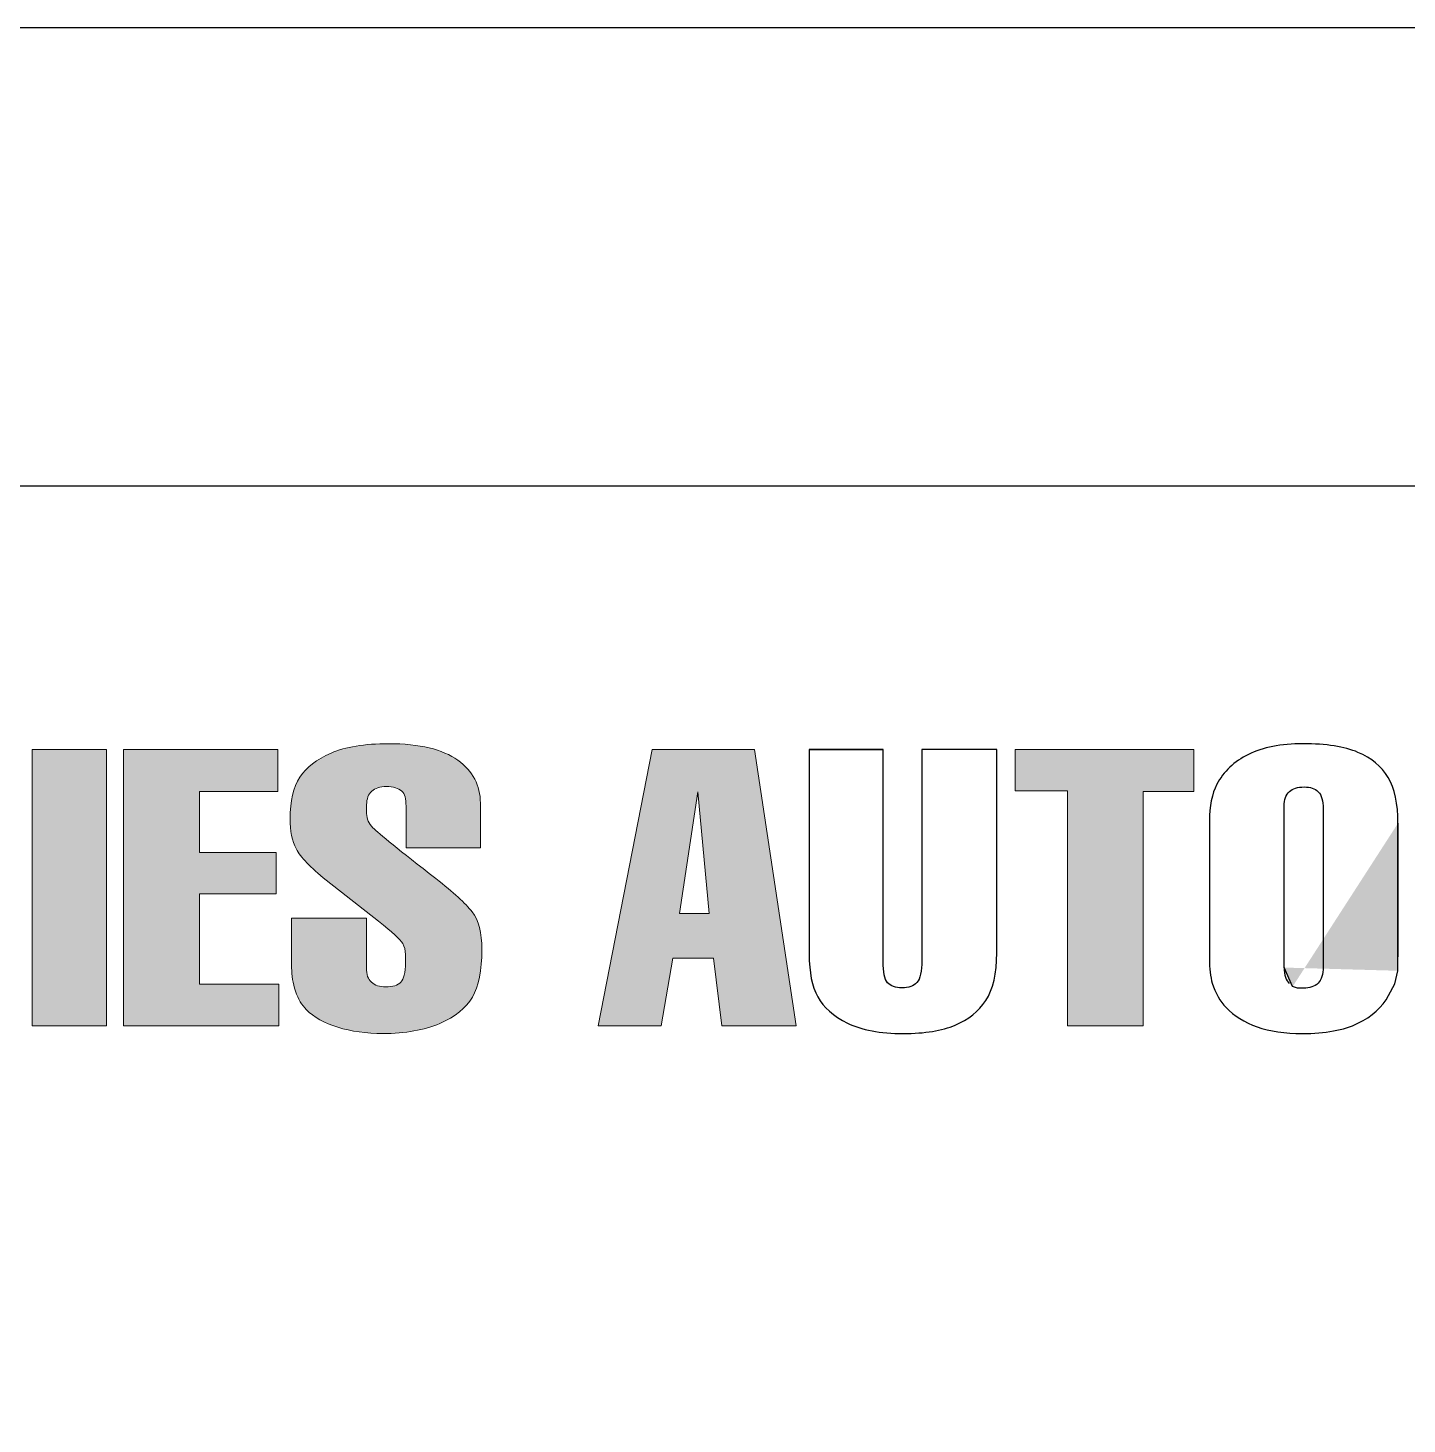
# Model space of a CAD drawing. Header units: millimetres. Extents: x -179594 to 13478, y -20517 to 22627.
# Drawn here: x 9713.7 to 9776.3, y 4384.9 to 4448.3 of the extents above; entities that cross this region are included whole.
import ezdxf

# ---------------------------------------------------------------- set-up
doc = ezdxf.new("R2010")
doc.units = ezdxf.units.MM
doc.header["$MEASUREMENT"] = 0
doc.layers.get('0').update_dxf_attribs({"lineweight": 25})

msp = doc.modelspace()

# ---------------------------------------------------------------- hatches: boundary and pattern name
h = msp.add_hatch(color=256)
edge = h.paths.add_edge_path()
edge.add_spline(control_points=[(9713.859, 4402.964), (9713.859, 4402.964), (9713.859, 4415.521), (9713.859, 4415.521), (9713.859, 4415.521), (9713.859, 4415.521), (9717.235, 4415.521), (9717.235, 4415.521), (9717.235, 4415.521), (9717.235, 4415.521), (9717.235, 4402.964), (9717.235, 4402.964), (9717.235, 4402.964), (9717.235, 4402.964), (9713.859, 4402.964), (9713.859, 4402.964)], knot_values=[0, 0, 0, 0, 0.25, 0.25, 0.25, 0.25, 0.5, 0.5, 0.5, 0.5, 0.75, 0.75, 0.75, 0.75, 1, 1, 1, 1], degree=3, periodic=1)
h = msp.add_hatch(color=256)
edge = h.paths.add_edge_path()
edge.add_spline(control_points=[(9718.012, 4402.964), (9718.012, 4402.964), (9725.074, 4402.964), (9725.074, 4402.964), (9725.074, 4402.964), (9725.074, 4402.964), (9725.074, 4404.859), (9725.074, 4404.859), (9725.074, 4404.859), (9725.074, 4404.859), (9721.458, 4404.859), (9721.458, 4404.859), (9721.458, 4404.859), (9721.458, 4404.859), (9721.458, 4408.967), (9721.458, 4408.967), (9721.458, 4408.967), (9721.458, 4408.967), (9724.954, 4408.967), (9724.954, 4408.967), (9724.954, 4408.967), (9724.954, 4408.967), (9724.954, 4410.844), (9724.954, 4410.844), (9724.954, 4410.844), (9724.954, 4410.844), (9721.458, 4410.844), (9721.458, 4410.844), (9721.458, 4410.844), (9721.458, 4410.844), (9721.458, 4413.618), (9721.458, 4413.618), (9721.458, 4413.618), (9721.458, 4413.618), (9725.024, 4413.618), (9725.024, 4413.618), (9725.024, 4413.618), (9725.024, 4413.618), (9725.024, 4415.521), (9725.024, 4415.521), (9725.024, 4415.521), (9725.024, 4415.521), (9718.012, 4415.521), (9718.012, 4415.521), (9718.012, 4415.521), (9718.012, 4415.521), (9718.012, 4402.964), (9718.012, 4402.964)], knot_values=[0, 0, 0, 0, 0.083333, 0.083333, 0.083333, 0.083333, 0.166667, 0.166667, 0.166667, 0.166667, 0.25, 0.25, 0.25, 0.25, 0.333333, 0.333333, 0.333333, 0.333333, 0.416667, 0.416667, 0.416667, 0.416667, 0.5, 0.5, 0.5, 0.5, 0.583333, 0.583333, 0.583333, 0.583333, 0.666667, 0.666667, 0.666667, 0.666667, 0.75, 0.75, 0.75, 0.75, 0.833333, 0.833333, 0.833333, 0.833333, 0.916667, 0.916667, 0.916667, 0.916667, 1, 1, 1, 1], degree=3, periodic=1)
h = msp.add_hatch(color=256)
edge = h.paths.add_edge_path()
edge.add_spline(control_points=[(9730.85, 4412.946), (9730.85, 4412.946), (9730.85, 4412.946), (9730.85, 4412.946), (9730.85, 4412.946), (9730.85, 4413.29), (9730.787, 4413.517), (9730.661, 4413.626), (9730.661, 4413.626), (9730.502, 4413.77), (9730.266, 4413.842), (9729.954, 4413.842), (9729.954, 4413.842), (9729.668, 4413.842), (9729.448, 4413.771), (9729.292, 4413.631), (9729.292, 4413.631), (9729.136, 4413.49), (9729.058, 4413.285), (9729.058, 4413.015), (9729.058, 4413.015), (9729.058, 4413.015), (9729.058, 4412.61), (9729.058, 4412.61), (9729.058, 4412.61), (9729.058, 4412.375), (9729.154, 4412.162), (9729.347, 4411.973), (9729.347, 4411.973), (9729.612, 4411.708), (9730.565, 4410.936), (9732.205, 4409.656), (9732.205, 4409.656), (9733.002, 4409.036), (9733.55, 4408.533), (9733.848, 4408.149), (9733.848, 4408.149), (9734.147, 4407.764), (9734.296, 4407.193), (9734.296, 4406.435), (9734.296, 4406.435), (9734.296, 4405.487), (9734.152, 4404.767), (9733.863, 4404.273), (9733.863, 4404.273), (9733.574, 4403.779), (9733.08, 4403.38), (9732.379, 4403.076), (9732.379, 4403.076), (9731.679, 4402.772), (9730.821, 4402.619), (9729.805, 4402.619), (9729.805, 4402.619), (9729.041, 4402.619), (9728.356, 4402.714), (9727.748, 4402.903), (9727.748, 4402.903), (9727.14, 4403.093), (9726.664, 4403.36), (9726.319, 4403.704), (9726.319, 4403.704), (9726.113, 4403.905), (9725.95, 4404.185), (9725.831, 4404.544), (9725.831, 4404.544), (9725.711, 4404.903), (9725.652, 4405.255), (9725.652, 4405.599), (9725.652, 4405.599), (9725.652, 4405.599), (9725.652, 4407.864), (9725.652, 4407.864), (9725.652, 4407.864), (9725.652, 4407.864), (9729.048, 4407.864), (9729.048, 4407.864), (9729.048, 4407.864), (9729.048, 4407.864), (9729.048, 4405.599), (9729.048, 4405.599), (9729.048, 4405.599), (9729.048, 4405.306), (9729.124, 4405.09), (9729.277, 4404.949), (9729.277, 4404.949), (9729.429, 4404.808), (9729.645, 4404.738), (9729.924, 4404.738), (9729.924, 4404.738), (9730.249, 4404.738), (9730.48, 4404.808), (9730.616, 4404.949), (9730.616, 4404.949), (9730.752, 4405.09), (9730.821, 4405.387), (9730.821, 4405.84), (9730.821, 4405.84), (9730.821, 4405.84), (9730.821, 4406.211), (9730.821, 4406.211), (9730.821, 4406.211), (9730.821, 4406.4), (9730.781, 4406.564), (9730.701, 4406.702), (9730.701, 4406.702), (9730.581, 4406.897), (9730.216, 4407.236), (9729.605, 4407.718), (9729.605, 4407.718), (9729.605, 4407.718), (9727.215, 4409.587), (9727.215, 4409.587), (9727.215, 4409.587), (9726.505, 4410.167), (9726.055, 4410.639), (9725.866, 4411.004), (9725.866, 4411.004), (9725.676, 4411.368), (9725.582, 4411.826), (9725.582, 4412.377), (9725.582, 4412.377), (9725.582, 4413.181), (9725.729, 4413.81), (9726.025, 4414.264), (9726.025, 4414.264), (9726.32, 4414.717), (9726.793, 4415.085), (9727.444, 4415.366), (9727.444, 4415.366), (9728.095, 4415.647), (9728.965, 4415.788), (9730.054, 4415.788), (9730.054, 4415.788), (9731.468, 4415.788), (9732.517, 4415.538), (9733.201, 4415.039), (9733.201, 4415.039), (9733.885, 4414.539), (9734.227, 4413.89), (9734.227, 4413.092), (9734.227, 4413.092), (9734.227, 4413.092), (9734.227, 4411.051), (9734.227, 4411.051)], knot_values=[0.052632, 0.052632, 0.052632, 0.052632, 0.078947, 0.078947, 0.078947, 0.078947, 0.105263, 0.105263, 0.105263, 0.105263, 0.131579, 0.131579, 0.131579, 0.131579, 0.157895, 0.157895, 0.157895, 0.157895, 0.184211, 0.184211, 0.184211, 0.184211, 0.210526, 0.210526, 0.210526, 0.210526, 0.236842, 0.236842, 0.236842, 0.236842, 0.263158, 0.263158, 0.263158, 0.263158, 0.289474, 0.289474, 0.289474, 0.289474, 0.315789, 0.315789, 0.315789, 0.315789, 0.342105, 0.342105, 0.342105, 0.342105, 0.368421, 0.368421, 0.368421, 0.368421, 0.394737, 0.394737, 0.394737, 0.394737, 0.421053, 0.421053, 0.421053, 0.421053, 0.447368, 0.447368, 0.447368, 0.447368, 0.473684, 0.473684, 0.473684, 0.473684, 0.5, 0.5, 0.5, 0.5, 0.526316, 0.526316, 0.526316, 0.526316, 0.552632, 0.552632, 0.552632, 0.552632, 0.578947, 0.578947, 0.578947, 0.578947, 0.605263, 0.605263, 0.605263, 0.605263, 0.631579, 0.631579, 0.631579, 0.631579, 0.657895, 0.657895, 0.657895, 0.657895, 0.684211, 0.684211, 0.684211, 0.684211, 0.710526, 0.710526, 0.710526, 0.710526, 0.736842, 0.736842, 0.736842, 0.736842, 0.763158, 0.763158, 0.763158, 0.763158, 0.789474, 0.789474, 0.789474, 0.789474, 0.815789, 0.815789, 0.815789, 0.815789, 0.842105, 0.842105, 0.842105, 0.842105, 0.868421, 0.868421, 0.868421, 0.868421, 0.894737, 0.894737, 0.894737, 0.894737, 0.921053, 0.921053, 0.921053, 0.921053, 0.947368, 0.947368, 0.947368, 0.947368, 0.973684, 0.973684, 0.973684, 0.973684, 1, 1, 1, 1], degree=3, periodic=0)
edge.add_spline(control_points=[(9734.227, 4411.051), (9734.227, 4411.051), (9730.85, 4411.051), (9730.85, 4411.051), (9730.85, 4411.051), (9730.85, 4411.051), (9730.85, 4412.946), (9730.85, 4412.946)], knot_values=[0, 0, 0, 0, 0.026316, 0.026316, 0.026316, 0.026316, 0.052632, 0.052632, 0.052632, 0.052632], degree=3, periodic=0)
h = msp.add_hatch(color=256)
edge = h.paths.add_edge_path()
edge.add_spline(control_points=[(9742.434, 4402.964), (9742.434, 4402.964), (9739.575, 4402.964), (9739.575, 4402.964), (9739.575, 4402.964), (9739.575, 4402.964), (9742.035, 4415.521), (9742.035, 4415.521), (9742.035, 4415.521), (9742.035, 4415.521), (9746.686, 4415.521), (9746.686, 4415.521), (9746.686, 4415.521), (9746.686, 4415.521), (9748.569, 4402.964), (9748.569, 4402.964), (9748.569, 4402.964), (9748.569, 4402.964), (9745.192, 4402.964), (9745.192, 4402.964), (9745.192, 4402.964), (9745.192, 4402.964), (9744.814, 4406.047), (9744.814, 4406.047), (9744.814, 4406.047), (9744.814, 4406.047), (9742.971, 4406.047), (9742.971, 4406.047), (9742.971, 4406.047), (9742.971, 4406.047), (9742.434, 4402.964), (9742.434, 4402.964)], knot_values=[0, 0, 0, 0, 0.125, 0.125, 0.125, 0.125, 0.25, 0.25, 0.25, 0.25, 0.375, 0.375, 0.375, 0.375, 0.5, 0.5, 0.5, 0.5, 0.625, 0.625, 0.625, 0.625, 0.75, 0.75, 0.75, 0.75, 0.875, 0.875, 0.875, 0.875, 1, 1, 1, 1], degree=3, periodic=1)
edge = h.paths.add_edge_path(flags=16)
edge.add_spline(control_points=[(9744.625, 4408.071), (9744.625, 4408.071), (9744.107, 4413.6), (9744.107, 4413.6), (9744.107, 4413.6), (9744.107, 4413.6), (9743.28, 4408.071), (9743.28, 4408.071), (9743.28, 4408.071), (9743.28, 4408.071), (9744.625, 4408.071), (9744.625, 4408.071)], knot_values=[0, 0, 0, 0, 0.333333, 0.333333, 0.333333, 0.333333, 0.666667, 0.666667, 0.666667, 0.666667, 1, 1, 1, 1], degree=3, periodic=1)
h = msp.add_hatch(color=256)
edge = h.paths.add_edge_path()
edge.add_spline(control_points=[(9752.523, 4415.521), (9752.523, 4415.521), (9749.166, 4415.521), (9749.166, 4415.521), (9749.166, 4415.521), (9749.166, 4415.521), (9749.166, 4406.211), (9749.166, 4406.211), (9749.166, 4406.211), (9749.166, 4405.407), (9749.296, 4404.764), (9749.555, 4404.282), (9749.555, 4404.282), (9749.814, 4403.805), (9750.263, 4403.409), (9750.904, 4403.093), (9750.904, 4403.093), (9751.545, 4402.777), (9752.393, 4402.619), (9753.449, 4402.619), (9753.449, 4402.619), (9754.418, 4402.619), (9755.202, 4402.746), (9755.8, 4402.998), (9755.8, 4402.998), (9756.397, 4403.251), (9756.862, 4403.625), (9757.194, 4404.122), (9757.194, 4404.122), (9757.526, 4404.619), (9757.692, 4405.341), (9757.692, 4406.288), (9757.692, 4406.288), (9757.692, 4406.288), (9757.692, 4415.521), (9757.692, 4415.521), (9757.692, 4415.521), (9757.692, 4415.521), (9754.286, 4415.521), (9754.286, 4415.521), (9754.286, 4415.521), (9754.286, 4415.521), (9754.286, 4405.944), (9754.286, 4405.944), (9754.286, 4405.944), (9754.286, 4405.438), (9754.211, 4405.104), (9754.061, 4404.94), (9754.061, 4404.94), (9753.912, 4404.777), (9753.685, 4404.695), (9753.379, 4404.695), (9753.379, 4404.695), (9753.087, 4404.695), (9752.871, 4404.772), (9752.732, 4404.927), (9752.732, 4404.927), (9752.592, 4405.082), (9752.523, 4405.407), (9752.523, 4405.901)], knot_values=[-1, -1, -1, -1, -0.941176, -0.941176, -0.941176, -0.941176, -0.882353, -0.882353, -0.882353, -0.882353, -0.823529, -0.823529, -0.823529, -0.823529, -0.764706, -0.764706, -0.764706, -0.764706, -0.705882, -0.705882, -0.705882, -0.705882, -0.647059, -0.647059, -0.647059, -0.647059, -0.588235, -0.588235, -0.588235, -0.588235, -0.529412, -0.529412, -0.529412, -0.529412, -0.470588, -0.470588, -0.470588, -0.470588, -0.411765, -0.411765, -0.411765, -0.411765, -0.352941, -0.352941, -0.352941, -0.352941, -0.294118, -0.294118, -0.294118, -0.294118, -0.235294, -0.235294, -0.235294, -0.235294, -0.176471, -0.176471, -0.176471, -0.176471, -0.117647, -0.117647, -0.117647, -0.117647], degree=3, periodic=0)
edge.add_spline(control_points=[(9752.523, 4405.901), (9752.523, 4405.901), (9752.523, 4405.901), (9752.523, 4405.901), (9752.523, 4405.901), (9752.523, 4405.901), (9752.523, 4415.521), (9752.523, 4415.521)], knot_values=[-0.117647, -0.117647, -0.117647, -0.117647, -0.058824, -0.058824, -0.058824, -0.058824, 0, 0, 0, 0], degree=3, periodic=0)
edge = h.paths.add_edge_path(flags=16)
edge.add_spline(control_points=[(9752.523, 4415.521), (9752.523, 4415.521), (9752.523, 4405.901), (9752.523, 4405.901), (9752.523, 4405.901), (9752.523, 4405.901), (9752.523, 4405.901), (9752.523, 4405.901)], knot_values=[0, 0, 0, 0, 0.0625, 0.0625, 0.0625, 0.0625, 0.125, 0.125, 0.125, 0.125], degree=3, periodic=0)
edge.add_spline(control_points=[(9752.523, 4405.901), (9752.523, 4405.407), (9752.592, 4405.082), (9752.732, 4404.927), (9752.732, 4404.927), (9752.871, 4404.772), (9753.087, 4404.695), (9753.379, 4404.695), (9753.379, 4404.695), (9753.685, 4404.695), (9753.912, 4404.777), (9754.061, 4404.94), (9754.061, 4404.94), (9754.211, 4405.104), (9754.286, 4405.438), (9754.286, 4405.944), (9754.286, 4405.944), (9754.286, 4405.944), (9754.286, 4415.521), (9754.286, 4415.521), (9754.286, 4415.521), (9754.286, 4415.521), (9757.692, 4415.521), (9757.692, 4415.521), (9757.692, 4415.521), (9757.692, 4415.521), (9757.692, 4406.288), (9757.692, 4406.288), (9757.692, 4406.288), (9757.692, 4405.341), (9757.526, 4404.619), (9757.194, 4404.122), (9757.194, 4404.122), (9756.862, 4403.625), (9756.397, 4403.251), (9755.8, 4402.998), (9755.8, 4402.998), (9755.202, 4402.746), (9754.418, 4402.619), (9753.449, 4402.619), (9753.449, 4402.619), (9752.393, 4402.619), (9751.545, 4402.777), (9750.904, 4403.093), (9750.904, 4403.093), (9750.263, 4403.409), (9749.814, 4403.805), (9749.555, 4404.282), (9749.555, 4404.282), (9749.296, 4404.764), (9749.166, 4405.407), (9749.166, 4406.211), (9749.166, 4406.211), (9749.166, 4406.211), (9749.166, 4415.521), (9749.166, 4415.521)], knot_values=[0.125, 0.125, 0.125, 0.125, 0.1875, 0.1875, 0.1875, 0.1875, 0.25, 0.25, 0.25, 0.25, 0.3125, 0.3125, 0.3125, 0.3125, 0.375, 0.375, 0.375, 0.375, 0.4375, 0.4375, 0.4375, 0.4375, 0.5, 0.5, 0.5, 0.5, 0.5625, 0.5625, 0.5625, 0.5625, 0.625, 0.625, 0.625, 0.625, 0.6875, 0.6875, 0.6875, 0.6875, 0.75, 0.75, 0.75, 0.75, 0.8125, 0.8125, 0.8125, 0.8125, 0.875, 0.875, 0.875, 0.875, 0.9375, 0.9375, 0.9375, 0.9375, 1, 1, 1, 1], degree=3, periodic=0)
h = msp.add_hatch(color=256)
edge = h.paths.add_edge_path()
edge.add_spline(control_points=[(9758.528, 4413.644), (9758.528, 4413.644), (9758.528, 4415.521), (9758.528, 4415.521), (9758.528, 4415.521), (9758.528, 4415.521), (9766.646, 4415.521), (9766.646, 4415.521), (9766.646, 4415.521), (9766.646, 4415.521), (9766.646, 4413.618), (9766.646, 4413.618), (9766.646, 4413.618), (9766.646, 4413.618), (9764.335, 4413.618), (9764.335, 4413.618), (9764.335, 4413.618), (9764.335, 4413.618), (9764.335, 4402.964), (9764.335, 4402.964), (9764.335, 4402.964), (9764.335, 4402.964), (9760.909, 4402.964), (9760.909, 4402.964), (9760.909, 4402.964), (9760.909, 4402.964), (9760.909, 4413.644), (9760.909, 4413.644), (9760.909, 4413.644), (9760.909, 4413.644), (9758.528, 4413.644), (9758.528, 4413.644)], knot_values=[0, 0, 0, 0, 0.125, 0.125, 0.125, 0.125, 0.25, 0.25, 0.25, 0.25, 0.375, 0.375, 0.375, 0.375, 0.5, 0.5, 0.5, 0.5, 0.625, 0.625, 0.625, 0.625, 0.75, 0.75, 0.75, 0.75, 0.875, 0.875, 0.875, 0.875, 1, 1, 1, 1], degree=3, periodic=1)
h = msp.add_hatch(color=256)
edge = h.paths.add_edge_path(flags=17)
edge.add_spline(control_points=[(9775.918, 4405.47), (9775.918, 4405.47), (9775.777, 4404.884), (9775.777, 4404.884), (9775.777, 4404.884), (9775.777, 4404.884), (9775.495, 4404.35), (9775.495, 4404.35), (9775.495, 4404.35), (9775.212, 4403.816), (9774.748, 4403.394), (9774.1, 4403.084), (9774.1, 4403.084), (9773.453, 4402.774), (9772.611, 4402.619), (9771.576, 4402.619), (9771.576, 4402.619), (9770.779, 4402.619), (9770.093, 4402.721), (9769.519, 4402.925), (9769.519, 4402.925), (9768.944, 4403.129), (9768.475, 4403.42), (9768.11, 4403.799), (9768.11, 4403.799), (9767.837, 4404.08), (9767.628, 4404.451), (9767.482, 4404.91), (9767.482, 4404.91), (9767.396, 4405.192), (9767.353, 4405.565), (9767.353, 4406.03), (9767.353, 4406.03), (9767.353, 4406.03), (9767.353, 4412.274), (9767.353, 4412.274), (9767.353, 4412.274), (9767.353, 4412.952), (9767.465, 4413.509), (9767.691, 4413.945), (9767.691, 4413.945), (9767.997, 4414.525), (9768.475, 4414.977), (9769.126, 4415.302), (9769.126, 4415.302), (9769.776, 4415.626), (9770.603, 4415.788), (9771.605, 4415.788), (9771.605, 4415.788), (9772.654, 4415.788), (9773.486, 4415.657), (9774.1, 4415.396), (9774.1, 4415.396), (9774.714, 4415.135), (9775.171, 4414.756), (9775.47, 4414.259), (9775.47, 4414.259), (9775.769, 4413.763), (9775.918, 4413.067), (9775.918, 4412.171), (9775.918, 4412.171), (9775.918, 4412.171), (9775.918, 4405.47), (9775.918, 4405.47)], knot_values=[0, 0, 0, 0, 0.0625, 0.0625, 0.0625, 0.0625, 0.125, 0.125, 0.125, 0.125, 0.1875, 0.1875, 0.1875, 0.1875, 0.25, 0.25, 0.25, 0.25, 0.3125, 0.3125, 0.3125, 0.3125, 0.375, 0.375, 0.375, 0.375, 0.4375, 0.4375, 0.4375, 0.4375, 0.5, 0.5, 0.5, 0.5, 0.5625, 0.5625, 0.5625, 0.5625, 0.625, 0.625, 0.625, 0.625, 0.6875, 0.6875, 0.6875, 0.6875, 0.75, 0.75, 0.75, 0.75, 0.8125, 0.8125, 0.8125, 0.8125, 0.875, 0.875, 0.875, 0.875, 0.9375, 0.9375, 0.9375, 0.9375, 1, 1, 1, 1], degree=3, periodic=0)
edge = h.paths.add_edge_path(flags=0)
edge.add_spline(control_points=[(9771.131, 4404.749), (9771.131, 4404.749), (9771.347, 4404.678), (9771.347, 4404.678), (9771.347, 4404.678), (9771.347, 4404.678), (9771.625, 4404.678), (9771.625, 4404.678), (9771.625, 4404.678), (9771.911, 4404.678), (9772.132, 4404.752), (9772.288, 4404.902), (9772.288, 4404.902), (9772.444, 4405.051), (9772.522, 4405.303), (9772.522, 4405.66), (9772.522, 4405.66), (9772.522, 4405.66), (9772.522, 4412.825), (9772.522, 4412.825), (9772.522, 4412.825), (9772.522, 4413.198), (9772.447, 4413.458), (9772.298, 4413.605), (9772.298, 4413.605), (9772.148, 4413.751), (9771.934, 4413.824), (9771.655, 4413.824), (9771.655, 4413.824), (9771.363, 4413.824), (9771.139, 4413.756), (9770.983, 4413.618), (9770.983, 4413.618), (9770.827, 4413.48), (9770.749, 4413.256), (9770.749, 4412.946), (9770.749, 4412.946), (9770.749, 4412.946), (9770.749, 4405.616), (9770.749, 4405.616), (9770.749, 4405.616), (9770.749, 4405.616), (9771.131, 4404.749), (9771.131, 4404.749)], knot_values=[0, 0, 0, 0, 0.090909, 0.090909, 0.090909, 0.090909, 0.181818, 0.181818, 0.181818, 0.181818, 0.272727, 0.272727, 0.272727, 0.272727, 0.363636, 0.363636, 0.363636, 0.363636, 0.454545, 0.454545, 0.454545, 0.454545, 0.545455, 0.545455, 0.545455, 0.545455, 0.636364, 0.636364, 0.636364, 0.636364, 0.727273, 0.727273, 0.727273, 0.727273, 0.818182, 0.818182, 0.818182, 0.818182, 0.909091, 0.909091, 0.909091, 0.909091, 1, 1, 1, 1], degree=3, periodic=0)
edge = h.paths.add_edge_path(flags=17)
edge.add_spline(control_points=[(9775.918, 4405.47), (9775.918, 4405.47), (9775.777, 4404.884), (9775.777, 4404.884), (9775.777, 4404.884), (9775.777, 4404.884), (9775.495, 4404.35), (9775.495, 4404.35), (9775.495, 4404.35), (9775.212, 4403.816), (9774.748, 4403.394), (9774.1, 4403.084), (9774.1, 4403.084), (9773.453, 4402.774), (9772.611, 4402.619), (9771.576, 4402.619), (9771.576, 4402.619), (9770.779, 4402.619), (9770.093, 4402.721), (9769.519, 4402.925), (9769.519, 4402.925), (9768.944, 4403.129), (9768.475, 4403.42), (9768.11, 4403.799), (9768.11, 4403.799), (9767.837, 4404.08), (9767.628, 4404.451), (9767.482, 4404.91), (9767.482, 4404.91), (9767.396, 4405.192), (9767.353, 4405.565), (9767.353, 4406.03), (9767.353, 4406.03), (9767.353, 4406.03), (9767.353, 4412.274), (9767.353, 4412.274), (9767.353, 4412.274), (9767.353, 4412.952), (9767.465, 4413.509), (9767.691, 4413.945), (9767.691, 4413.945), (9767.997, 4414.525), (9768.475, 4414.977), (9769.126, 4415.302), (9769.126, 4415.302), (9769.776, 4415.626), (9770.603, 4415.788), (9771.605, 4415.788), (9771.605, 4415.788), (9772.654, 4415.788), (9773.486, 4415.657), (9774.1, 4415.396), (9774.1, 4415.396), (9774.714, 4415.135), (9775.171, 4414.756), (9775.47, 4414.259), (9775.47, 4414.259), (9775.769, 4413.763), (9775.918, 4413.067), (9775.918, 4412.171)], knot_values=[0, 0, 0, 0, 0.066667, 0.066667, 0.066667, 0.066667, 0.133333, 0.133333, 0.133333, 0.133333, 0.2, 0.2, 0.2, 0.2, 0.266667, 0.266667, 0.266667, 0.266667, 0.333333, 0.333333, 0.333333, 0.333333, 0.4, 0.4, 0.4, 0.4, 0.466667, 0.466667, 0.466667, 0.466667, 0.533333, 0.533333, 0.533333, 0.533333, 0.6, 0.6, 0.6, 0.6, 0.666667, 0.666667, 0.666667, 0.666667, 0.733333, 0.733333, 0.733333, 0.733333, 0.8, 0.8, 0.8, 0.8, 0.866667, 0.866667, 0.866667, 0.866667, 0.933333, 0.933333, 0.933333, 0.933333, 1, 1, 1, 1], degree=3, periodic=0)
edge.add_spline(control_points=[(9771.131, 4404.749), (9771.131, 4404.749), (9771.347, 4404.678), (9771.347, 4404.678), (9771.347, 4404.678), (9771.347, 4404.678), (9771.625, 4404.678), (9771.625, 4404.678), (9771.625, 4404.678), (9771.911, 4404.678), (9772.132, 4404.752), (9772.288, 4404.902), (9772.288, 4404.902), (9772.444, 4405.051), (9772.522, 4405.303), (9772.522, 4405.66), (9772.522, 4405.66), (9772.522, 4405.66), (9772.522, 4412.825), (9772.522, 4412.825), (9772.522, 4412.825), (9772.522, 4413.198), (9772.447, 4413.458), (9772.298, 4413.605), (9772.298, 4413.605), (9772.148, 4413.751), (9771.934, 4413.824), (9771.655, 4413.824), (9771.655, 4413.824), (9771.363, 4413.824), (9771.139, 4413.756), (9770.983, 4413.618), (9770.983, 4413.618), (9770.827, 4413.48), (9770.749, 4413.256), (9770.749, 4412.946), (9770.749, 4412.946), (9770.749, 4412.946), (9770.749, 4405.616), (9770.749, 4405.616)], knot_values=[0, 0, 0, 0, 0.1, 0.1, 0.1, 0.1, 0.2, 0.2, 0.2, 0.2, 0.3, 0.3, 0.3, 0.3, 0.4, 0.4, 0.4, 0.4, 0.5, 0.5, 0.5, 0.5, 0.6, 0.6, 0.6, 0.6, 0.7, 0.7, 0.7, 0.7, 0.8, 0.8, 0.8, 0.8, 0.9, 0.9, 0.9, 0.9, 1, 1, 1, 1], degree=3, periodic=0)

# ---------------------------------------------------------------- linework, layer by layer
msp.add_lwpolyline([(9500.963, 4228.319), (10250.963, 4228.319), (10250.963, 4448.319), (9500.963, 4448.319), (9500.963, 4228.319)], close=True)
at = {"color": 0}
msp.add_open_spline([(9948.504, 4448.319), (9948.504, 4448.319), (9941.59, 4427.49), (9898.745, 4427.49), (9898.745, 4427.49), (9898.745, 4427.49), (9691.973, 4427.49), (9691.973, 4427.49)], degree=3, knots=[0.1428571, 0.1428571, 0.1428571, 0.1428571, 0.2857143, 0.2857143, 0.2857143, 0.2857143, 0.4285714, 0.4285714, 0.4285714, 0.4285714], dxfattribs=at)
at = {"lineweight": 5}
for points, knots in [([(9713.859, 4402.964), (9713.859, 4402.964), (9713.859, 4415.521), (9713.859, 4415.521), (9713.859, 4415.521), (9713.859, 4415.521), (9717.235, 4415.521), (9717.235, 4415.521), (9717.235, 4415.521), (9717.235, 4415.521), (9717.235, 4402.964), (9717.235, 4402.964), (9717.235, 4402.964), (9717.235, 4402.964), (9713.859, 4402.964), (9713.859, 4402.964)], [0, 0, 0, 0, 0.25, 0.25, 0.25, 0.25, 0.5, 0.5, 0.5, 0.5, 0.75, 0.75, 0.75, 0.75, 1, 1, 1, 1]), ([(9718.012, 4402.964), (9718.012, 4402.964), (9725.074, 4402.964), (9725.074, 4402.964), (9725.074, 4402.964), (9725.074, 4402.964), (9725.074, 4404.859), (9725.074, 4404.859), (9725.074, 4404.859), (9725.074, 4404.859), (9721.458, 4404.859), (9721.458, 4404.859), (9721.458, 4404.859), (9721.458, 4404.859), (9721.458, 4408.967), (9721.458, 4408.967), (9721.458, 4408.967), (9721.458, 4408.967), (9724.954, 4408.967), (9724.954, 4408.967), (9724.954, 4408.967), (9724.954, 4408.967), (9724.954, 4410.844), (9724.954, 4410.844), (9724.954, 4410.844), (9724.954, 4410.844), (9721.458, 4410.844), (9721.458, 4410.844), (9721.458, 4410.844), (9721.458, 4410.844), (9721.458, 4413.618), (9721.458, 4413.618), (9721.458, 4413.618), (9721.458, 4413.618), (9725.024, 4413.618), (9725.024, 4413.618), (9725.024, 4413.618), (9725.024, 4413.618), (9725.024, 4415.521), (9725.024, 4415.521), (9725.024, 4415.521), (9725.024, 4415.521), (9718.012, 4415.521), (9718.012, 4415.521), (9718.012, 4415.521), (9718.012, 4415.521), (9718.012, 4402.964), (9718.012, 4402.964)], [0, 0, 0, 0, 0.083333, 0.083333, 0.083333, 0.083333, 0.166667, 0.166667, 0.166667, 0.166667, 0.25, 0.25, 0.25, 0.25, 0.333333, 0.333333, 0.333333, 0.333333, 0.416667, 0.416667, 0.416667, 0.416667, 0.5, 0.5, 0.5, 0.5, 0.583333, 0.583333, 0.583333, 0.583333, 0.666667, 0.666667, 0.666667, 0.666667, 0.75, 0.75, 0.75, 0.75, 0.833333, 0.833333, 0.833333, 0.833333, 0.916667, 0.916667, 0.916667, 0.916667, 1, 1, 1, 1]), ([(9734.227, 4411.051), (9734.227, 4411.051), (9730.85, 4411.051), (9730.85, 4411.051), (9730.85, 4411.051), (9730.85, 4411.051), (9730.85, 4412.946), (9730.85, 4412.946), (9730.85, 4412.946), (9730.85, 4412.946), (9730.85, 4412.946), (9730.85, 4412.946), (9730.85, 4412.946), (9730.85, 4413.29), (9730.787, 4413.517), (9730.661, 4413.626), (9730.661, 4413.626), (9730.502, 4413.77), (9730.266, 4413.842), (9729.954, 4413.842), (9729.954, 4413.842), (9729.668, 4413.842), (9729.448, 4413.771), (9729.292, 4413.631), (9729.292, 4413.631), (9729.136, 4413.49), (9729.058, 4413.285), (9729.058, 4413.015), (9729.058, 4413.015), (9729.058, 4413.015), (9729.058, 4412.61), (9729.058, 4412.61), (9729.058, 4412.61), (9729.058, 4412.375), (9729.154, 4412.162), (9729.347, 4411.973), (9729.347, 4411.973), (9729.612, 4411.708), (9730.565, 4410.936), (9732.205, 4409.656), (9732.205, 4409.656), (9733.002, 4409.036), (9733.55, 4408.533), (9733.848, 4408.149), (9733.848, 4408.149), (9734.147, 4407.764), (9734.296, 4407.193), (9734.296, 4406.435), (9734.296, 4406.435), (9734.296, 4405.487), (9734.152, 4404.767), (9733.863, 4404.273), (9733.863, 4404.273), (9733.574, 4403.779), (9733.08, 4403.38), (9732.379, 4403.076), (9732.379, 4403.076), (9731.679, 4402.772), (9730.821, 4402.619), (9729.805, 4402.619), (9729.805, 4402.619), (9729.041, 4402.619), (9728.356, 4402.714), (9727.748, 4402.903), (9727.748, 4402.903), (9727.14, 4403.093), (9726.664, 4403.36), (9726.319, 4403.704), (9726.319, 4403.704), (9726.113, 4403.905), (9725.95, 4404.185), (9725.831, 4404.544), (9725.831, 4404.544), (9725.711, 4404.903), (9725.652, 4405.255), (9725.652, 4405.599), (9725.652, 4405.599), (9725.652, 4405.599), (9725.652, 4407.864), (9725.652, 4407.864), (9725.652, 4407.864), (9725.652, 4407.864), (9729.048, 4407.864), (9729.048, 4407.864), (9729.048, 4407.864), (9729.048, 4407.864), (9729.048, 4405.599), (9729.048, 4405.599), (9729.048, 4405.599), (9729.048, 4405.306), (9729.124, 4405.09), (9729.277, 4404.949), (9729.277, 4404.949), (9729.429, 4404.808), (9729.645, 4404.738), (9729.924, 4404.738), (9729.924, 4404.738), (9730.249, 4404.738), (9730.48, 4404.808), (9730.616, 4404.949), (9730.616, 4404.949), (9730.752, 4405.09), (9730.821, 4405.387), (9730.821, 4405.84), (9730.821, 4405.84), (9730.821, 4405.84), (9730.821, 4406.211), (9730.821, 4406.211), (9730.821, 4406.211), (9730.821, 4406.4), (9730.781, 4406.564), (9730.701, 4406.702), (9730.701, 4406.702), (9730.581, 4406.897), (9730.216, 4407.236), (9729.605, 4407.718), (9729.605, 4407.718), (9729.605, 4407.718), (9727.215, 4409.587), (9727.215, 4409.587), (9727.215, 4409.587), (9726.505, 4410.167), (9726.055, 4410.639), (9725.866, 4411.004), (9725.866, 4411.004), (9725.676, 4411.368), (9725.582, 4411.826), (9725.582, 4412.377), (9725.582, 4412.377), (9725.582, 4413.181), (9725.729, 4413.81), (9726.025, 4414.264), (9726.025, 4414.264), (9726.32, 4414.717), (9726.793, 4415.085), (9727.444, 4415.366), (9727.444, 4415.366), (9728.095, 4415.647), (9728.965, 4415.788), (9730.054, 4415.788), (9730.054, 4415.788), (9731.468, 4415.788), (9732.517, 4415.538), (9733.201, 4415.039), (9733.201, 4415.039), (9733.885, 4414.539), (9734.227, 4413.89), (9734.227, 4413.092), (9734.227, 4413.092), (9734.227, 4413.092), (9734.227, 4411.051), (9734.227, 4411.051)], [0, 0, 0, 0, 0.026316, 0.026316, 0.026316, 0.026316, 0.052632, 0.052632, 0.052632, 0.052632, 0.078947, 0.078947, 0.078947, 0.078947, 0.105263, 0.105263, 0.105263, 0.105263, 0.131579, 0.131579, 0.131579, 0.131579, 0.157895, 0.157895, 0.157895, 0.157895, 0.184211, 0.184211, 0.184211, 0.184211, 0.210526, 0.210526, 0.210526, 0.210526, 0.236842, 0.236842, 0.236842, 0.236842, 0.263158, 0.263158, 0.263158, 0.263158, 0.289474, 0.289474, 0.289474, 0.289474, 0.315789, 0.315789, 0.315789, 0.315789, 0.342105, 0.342105, 0.342105, 0.342105, 0.368421, 0.368421, 0.368421, 0.368421, 0.394737, 0.394737, 0.394737, 0.394737, 0.421053, 0.421053, 0.421053, 0.421053, 0.447368, 0.447368, 0.447368, 0.447368, 0.473684, 0.473684, 0.473684, 0.473684, 0.5, 0.5, 0.5, 0.5, 0.526316, 0.526316, 0.526316, 0.526316, 0.552632, 0.552632, 0.552632, 0.552632, 0.578947, 0.578947, 0.578947, 0.578947, 0.605263, 0.605263, 0.605263, 0.605263, 0.631579, 0.631579, 0.631579, 0.631579, 0.657895, 0.657895, 0.657895, 0.657895, 0.684211, 0.684211, 0.684211, 0.684211, 0.710526, 0.710526, 0.710526, 0.710526, 0.736842, 0.736842, 0.736842, 0.736842, 0.763158, 0.763158, 0.763158, 0.763158, 0.789474, 0.789474, 0.789474, 0.789474, 0.815789, 0.815789, 0.815789, 0.815789, 0.842105, 0.842105, 0.842105, 0.842105, 0.868421, 0.868421, 0.868421, 0.868421, 0.894737, 0.894737, 0.894737, 0.894737, 0.921053, 0.921053, 0.921053, 0.921053, 0.947368, 0.947368, 0.947368, 0.947368, 0.973684, 0.973684, 0.973684, 0.973684, 1, 1, 1, 1]), ([(9742.434, 4402.964), (9742.434, 4402.964), (9739.575, 4402.964), (9739.575, 4402.964), (9739.575, 4402.964), (9739.575, 4402.964), (9742.035, 4415.521), (9742.035, 4415.521), (9742.035, 4415.521), (9742.035, 4415.521), (9746.686, 4415.521), (9746.686, 4415.521), (9746.686, 4415.521), (9746.686, 4415.521), (9748.569, 4402.964), (9748.569, 4402.964), (9748.569, 4402.964), (9748.569, 4402.964), (9745.192, 4402.964), (9745.192, 4402.964), (9745.192, 4402.964), (9745.192, 4402.964), (9744.814, 4406.047), (9744.814, 4406.047), (9744.814, 4406.047), (9744.814, 4406.047), (9742.971, 4406.047), (9742.971, 4406.047), (9742.971, 4406.047), (9742.971, 4406.047), (9742.434, 4402.964), (9742.434, 4402.964)], [0, 0, 0, 0, 0.125, 0.125, 0.125, 0.125, 0.25, 0.25, 0.25, 0.25, 0.375, 0.375, 0.375, 0.375, 0.5, 0.5, 0.5, 0.5, 0.625, 0.625, 0.625, 0.625, 0.75, 0.75, 0.75, 0.75, 0.875, 0.875, 0.875, 0.875, 1, 1, 1, 1]), ([(9752.523, 4415.521), (9752.523, 4415.521), (9752.523, 4405.901), (9752.523, 4405.901), (9752.523, 4405.901), (9752.523, 4405.901), (9752.523, 4405.901), (9752.523, 4405.901), (9752.523, 4405.901), (9752.523, 4405.407), (9752.592, 4405.082), (9752.732, 4404.927), (9752.732, 4404.927), (9752.871, 4404.772), (9753.087, 4404.695), (9753.379, 4404.695), (9753.379, 4404.695), (9753.685, 4404.695), (9753.912, 4404.777), (9754.061, 4404.94), (9754.061, 4404.94), (9754.211, 4405.104), (9754.286, 4405.438), (9754.286, 4405.944), (9754.286, 4405.944), (9754.286, 4405.944), (9754.286, 4415.521), (9754.286, 4415.521), (9754.286, 4415.521), (9754.286, 4415.521), (9757.692, 4415.521), (9757.692, 4415.521), (9757.692, 4415.521), (9757.692, 4415.521), (9757.692, 4406.288), (9757.692, 4406.288), (9757.692, 4406.288), (9757.692, 4405.341), (9757.526, 4404.619), (9757.194, 4404.122), (9757.194, 4404.122), (9756.862, 4403.625), (9756.397, 4403.251), (9755.8, 4402.998), (9755.8, 4402.998), (9755.202, 4402.746), (9754.418, 4402.619), (9753.449, 4402.619), (9753.449, 4402.619), (9752.393, 4402.619), (9751.545, 4402.777), (9750.904, 4403.093), (9750.904, 4403.093), (9750.263, 4403.409), (9749.814, 4403.805), (9749.555, 4404.282), (9749.555, 4404.282), (9749.296, 4404.764), (9749.166, 4405.407), (9749.166, 4406.211), (9749.166, 4406.211), (9749.166, 4406.211), (9749.166, 4415.521), (9749.166, 4415.521)], [0, 0, 0, 0, 0.0625, 0.0625, 0.0625, 0.0625, 0.125, 0.125, 0.125, 0.125, 0.1875, 0.1875, 0.1875, 0.1875, 0.25, 0.25, 0.25, 0.25, 0.3125, 0.3125, 0.3125, 0.3125, 0.375, 0.375, 0.375, 0.375, 0.4375, 0.4375, 0.4375, 0.4375, 0.5, 0.5, 0.5, 0.5, 0.5625, 0.5625, 0.5625, 0.5625, 0.625, 0.625, 0.625, 0.625, 0.6875, 0.6875, 0.6875, 0.6875, 0.75, 0.75, 0.75, 0.75, 0.8125, 0.8125, 0.8125, 0.8125, 0.875, 0.875, 0.875, 0.875, 0.9375, 0.9375, 0.9375, 0.9375, 1, 1, 1, 1]), ([(9758.528, 4413.644), (9758.528, 4413.644), (9758.528, 4415.521), (9758.528, 4415.521), (9758.528, 4415.521), (9758.528, 4415.521), (9766.646, 4415.521), (9766.646, 4415.521), (9766.646, 4415.521), (9766.646, 4415.521), (9766.646, 4413.618), (9766.646, 4413.618), (9766.646, 4413.618), (9766.646, 4413.618), (9764.335, 4413.618), (9764.335, 4413.618), (9764.335, 4413.618), (9764.335, 4413.618), (9764.335, 4402.964), (9764.335, 4402.964), (9764.335, 4402.964), (9764.335, 4402.964), (9760.909, 4402.964), (9760.909, 4402.964), (9760.909, 4402.964), (9760.909, 4402.964), (9760.909, 4413.644), (9760.909, 4413.644), (9760.909, 4413.644), (9760.909, 4413.644), (9758.528, 4413.644), (9758.528, 4413.644)], [0, 0, 0, 0, 0.125, 0.125, 0.125, 0.125, 0.25, 0.25, 0.25, 0.25, 0.375, 0.375, 0.375, 0.375, 0.5, 0.5, 0.5, 0.5, 0.625, 0.625, 0.625, 0.625, 0.75, 0.75, 0.75, 0.75, 0.875, 0.875, 0.875, 0.875, 1, 1, 1, 1]), ([(9775.918, 4405.47), (9775.918, 4405.47), (9775.777, 4404.884), (9775.777, 4404.884), (9775.777, 4404.884), (9775.777, 4404.884), (9775.495, 4404.35), (9775.495, 4404.35), (9775.495, 4404.35), (9775.212, 4403.816), (9774.748, 4403.394), (9774.1, 4403.084), (9774.1, 4403.084), (9773.453, 4402.774), (9772.611, 4402.619), (9771.576, 4402.619), (9771.576, 4402.619), (9770.779, 4402.619), (9770.093, 4402.721), (9769.519, 4402.925), (9769.519, 4402.925), (9768.944, 4403.129), (9768.475, 4403.42), (9768.11, 4403.799), (9768.11, 4403.799), (9767.837, 4404.08), (9767.628, 4404.451), (9767.482, 4404.91), (9767.482, 4404.91), (9767.396, 4405.192), (9767.353, 4405.565), (9767.353, 4406.03), (9767.353, 4406.03), (9767.353, 4406.03), (9767.353, 4412.274), (9767.353, 4412.274), (9767.353, 4412.274), (9767.353, 4412.952), (9767.465, 4413.509), (9767.691, 4413.945), (9767.691, 4413.945), (9767.997, 4414.525), (9768.475, 4414.977), (9769.126, 4415.302), (9769.126, 4415.302), (9769.776, 4415.626), (9770.603, 4415.788), (9771.605, 4415.788), (9771.605, 4415.788), (9772.654, 4415.788), (9773.486, 4415.657), (9774.1, 4415.396), (9774.1, 4415.396), (9774.714, 4415.135), (9775.171, 4414.756), (9775.47, 4414.259), (9775.47, 4414.259), (9775.769, 4413.763), (9775.918, 4413.067), (9775.918, 4412.171)], [0, 0, 0, 0, 0.066667, 0.066667, 0.066667, 0.066667, 0.133333, 0.133333, 0.133333, 0.133333, 0.2, 0.2, 0.2, 0.2, 0.266667, 0.266667, 0.266667, 0.266667, 0.333333, 0.333333, 0.333333, 0.333333, 0.4, 0.4, 0.4, 0.4, 0.466667, 0.466667, 0.466667, 0.466667, 0.533333, 0.533333, 0.533333, 0.533333, 0.6, 0.6, 0.6, 0.6, 0.666667, 0.666667, 0.666667, 0.666667, 0.733333, 0.733333, 0.733333, 0.733333, 0.8, 0.8, 0.8, 0.8, 0.866667, 0.866667, 0.866667, 0.866667, 0.933333, 0.933333, 0.933333, 0.933333, 1, 1, 1, 1]), ([(9744.625, 4408.071), (9744.625, 4408.071), (9744.107, 4413.6), (9744.107, 4413.6), (9744.107, 4413.6), (9744.107, 4413.6), (9743.28, 4408.071), (9743.28, 4408.071), (9743.28, 4408.071), (9743.28, 4408.071), (9744.625, 4408.071), (9744.625, 4408.071)], [0, 0, 0, 0, 0.333333, 0.333333, 0.333333, 0.333333, 0.666667, 0.666667, 0.666667, 0.666667, 1, 1, 1, 1]), ([(9771.131, 4404.749), (9771.131, 4404.749), (9771.347, 4404.678), (9771.347, 4404.678), (9771.347, 4404.678), (9771.347, 4404.678), (9771.625, 4404.678), (9771.625, 4404.678), (9771.625, 4404.678), (9771.911, 4404.678), (9772.132, 4404.752), (9772.288, 4404.902), (9772.288, 4404.902), (9772.444, 4405.051), (9772.522, 4405.303), (9772.522, 4405.66), (9772.522, 4405.66), (9772.522, 4405.66), (9772.522, 4412.825), (9772.522, 4412.825), (9772.522, 4412.825), (9772.522, 4413.198), (9772.447, 4413.458), (9772.298, 4413.605), (9772.298, 4413.605), (9772.148, 4413.751), (9771.934, 4413.824), (9771.655, 4413.824), (9771.655, 4413.824), (9771.363, 4413.824), (9771.139, 4413.756), (9770.983, 4413.618), (9770.983, 4413.618), (9770.827, 4413.48), (9770.749, 4413.256), (9770.749, 4412.946), (9770.749, 4412.946), (9770.749, 4412.946), (9770.749, 4405.616), (9770.749, 4405.616)], [0, 0, 0, 0, 0.1, 0.1, 0.1, 0.1, 0.2, 0.2, 0.2, 0.2, 0.3, 0.3, 0.3, 0.3, 0.4, 0.4, 0.4, 0.4, 0.5, 0.5, 0.5, 0.5, 0.6, 0.6, 0.6, 0.6, 0.7, 0.7, 0.7, 0.7, 0.8, 0.8, 0.8, 0.8, 0.9, 0.9, 0.9, 0.9, 1, 1, 1, 1])]:
    msp.add_open_spline(points, degree=3, knots=knots, dxfattribs=at)
for points in [[(9749.166, 4415.521), (9749.166, 4415.521), (9752.523, 4415.521), (9752.523, 4415.521)], [(9775.918, 4412.171), (9775.918, 4412.171), (9775.918, 4406.107), (9775.918, 4406.107)], [(9734.227, 4411.051), (9734.227, 4411.051), (9730.85, 4411.051), (9730.85, 4411.051)], [(9770.749, 4405.616), (9770.749, 4405.278), (9770.825, 4405.037), (9770.978, 4404.893)]]:
    msp.add_open_spline(points, degree=3, dxfattribs=at)
for points, knots in [([(9752.523, 4415.521), (9752.523, 4415.521), (9752.523, 4405.901), (9752.523, 4405.901), (9752.523, 4405.901), (9752.523, 4405.901), (9752.523, 4405.901), (9752.523, 4405.901), (9752.523, 4405.901), (9752.523, 4405.407), (9752.592, 4405.082), (9752.732, 4404.927), (9752.732, 4404.927), (9752.871, 4404.772), (9753.087, 4404.695), (9753.379, 4404.695), (9753.379, 4404.695), (9753.685, 4404.695), (9753.912, 4404.777), (9754.061, 4404.94), (9754.061, 4404.94), (9754.211, 4405.104), (9754.286, 4405.438), (9754.286, 4405.944), (9754.286, 4405.944), (9754.286, 4405.944), (9754.286, 4415.521), (9754.286, 4415.521), (9754.286, 4415.521), (9754.286, 4415.521), (9757.692, 4415.521), (9757.692, 4415.521), (9757.692, 4415.521), (9757.692, 4415.521), (9757.692, 4406.288), (9757.692, 4406.288), (9757.692, 4406.288), (9757.692, 4405.341), (9757.526, 4404.619), (9757.194, 4404.122), (9757.194, 4404.122), (9756.862, 4403.625), (9756.397, 4403.251), (9755.8, 4402.998), (9755.8, 4402.998), (9755.202, 4402.746), (9754.418, 4402.619), (9753.449, 4402.619), (9753.449, 4402.619), (9752.393, 4402.619), (9751.545, 4402.777), (9750.904, 4403.093), (9750.904, 4403.093), (9750.263, 4403.409), (9749.814, 4403.805), (9749.555, 4404.282), (9749.555, 4404.282), (9749.296, 4404.764), (9749.166, 4405.407), (9749.166, 4406.211), (9749.166, 4406.211), (9749.166, 4406.211), (9749.166, 4415.521), (9749.166, 4415.521), (9749.166, 4415.521), (9749.166, 4415.521), (9752.523, 4415.521), (9752.523, 4415.521)], [0, 0, 0, 0, 0.058824, 0.058824, 0.058824, 0.058824, 0.117647, 0.117647, 0.117647, 0.117647, 0.176471, 0.176471, 0.176471, 0.176471, 0.235294, 0.235294, 0.235294, 0.235294, 0.294118, 0.294118, 0.294118, 0.294118, 0.352941, 0.352941, 0.352941, 0.352941, 0.411765, 0.411765, 0.411765, 0.411765, 0.470588, 0.470588, 0.470588, 0.470588, 0.529412, 0.529412, 0.529412, 0.529412, 0.588235, 0.588235, 0.588235, 0.588235, 0.647059, 0.647059, 0.647059, 0.647059, 0.705882, 0.705882, 0.705882, 0.705882, 0.764706, 0.764706, 0.764706, 0.764706, 0.823529, 0.823529, 0.823529, 0.823529, 0.882353, 0.882353, 0.882353, 0.882353, 0.941176, 0.941176, 0.941176, 0.941176, 1, 1, 1, 1]), ([(9775.918, 4405.47), (9775.918, 4405.47), (9775.777, 4404.884), (9775.777, 4404.884), (9775.777, 4404.884), (9775.777, 4404.884), (9775.495, 4404.35), (9775.495, 4404.35), (9775.495, 4404.35), (9775.212, 4403.816), (9774.748, 4403.394), (9774.1, 4403.084), (9774.1, 4403.084), (9773.453, 4402.774), (9772.611, 4402.619), (9771.576, 4402.619), (9771.576, 4402.619), (9770.779, 4402.619), (9770.093, 4402.721), (9769.519, 4402.925), (9769.519, 4402.925), (9768.944, 4403.129), (9768.475, 4403.42), (9768.11, 4403.799), (9768.11, 4403.799), (9767.837, 4404.08), (9767.628, 4404.451), (9767.482, 4404.91), (9767.482, 4404.91), (9767.396, 4405.192), (9767.353, 4405.565), (9767.353, 4406.03), (9767.353, 4406.03), (9767.353, 4406.03), (9767.353, 4412.274), (9767.353, 4412.274), (9767.353, 4412.274), (9767.353, 4412.952), (9767.465, 4413.509), (9767.691, 4413.945), (9767.691, 4413.945), (9767.997, 4414.525), (9768.475, 4414.977), (9769.126, 4415.302), (9769.126, 4415.302), (9769.776, 4415.626), (9770.603, 4415.788), (9771.605, 4415.788), (9771.605, 4415.788), (9772.654, 4415.788), (9773.486, 4415.657), (9774.1, 4415.396), (9774.1, 4415.396), (9774.714, 4415.135), (9775.171, 4414.756), (9775.47, 4414.259), (9775.47, 4414.259), (9775.769, 4413.763), (9775.918, 4413.067), (9775.918, 4412.171), (9775.918, 4412.171), (9775.918, 4412.171), (9775.918, 4405.47), (9775.918, 4405.47)], [0, 0, 0, 0, 0.0625, 0.0625, 0.0625, 0.0625, 0.125, 0.125, 0.125, 0.125, 0.1875, 0.1875, 0.1875, 0.1875, 0.25, 0.25, 0.25, 0.25, 0.3125, 0.3125, 0.3125, 0.3125, 0.375, 0.375, 0.375, 0.375, 0.4375, 0.4375, 0.4375, 0.4375, 0.5, 0.5, 0.5, 0.5, 0.5625, 0.5625, 0.5625, 0.5625, 0.625, 0.625, 0.625, 0.625, 0.6875, 0.6875, 0.6875, 0.6875, 0.75, 0.75, 0.75, 0.75, 0.8125, 0.8125, 0.8125, 0.8125, 0.875, 0.875, 0.875, 0.875, 0.9375, 0.9375, 0.9375, 0.9375, 1, 1, 1, 1]), ([(9771.131, 4404.749), (9771.131, 4404.749), (9771.347, 4404.678), (9771.347, 4404.678), (9771.347, 4404.678), (9771.347, 4404.678), (9771.625, 4404.678), (9771.625, 4404.678), (9771.625, 4404.678), (9771.911, 4404.678), (9772.132, 4404.752), (9772.288, 4404.902), (9772.288, 4404.902), (9772.444, 4405.051), (9772.522, 4405.303), (9772.522, 4405.66), (9772.522, 4405.66), (9772.522, 4405.66), (9772.522, 4412.825), (9772.522, 4412.825), (9772.522, 4412.825), (9772.522, 4413.198), (9772.447, 4413.458), (9772.298, 4413.605), (9772.298, 4413.605), (9772.148, 4413.751), (9771.934, 4413.824), (9771.655, 4413.824), (9771.655, 4413.824), (9771.363, 4413.824), (9771.139, 4413.756), (9770.983, 4413.618), (9770.983, 4413.618), (9770.827, 4413.48), (9770.749, 4413.256), (9770.749, 4412.946), (9770.749, 4412.946), (9770.749, 4412.946), (9770.749, 4405.616), (9770.749, 4405.616), (9770.749, 4405.616), (9770.749, 4405.616), (9771.131, 4404.749), (9771.131, 4404.749)], [0, 0, 0, 0, 0.090909, 0.090909, 0.090909, 0.090909, 0.181818, 0.181818, 0.181818, 0.181818, 0.272727, 0.272727, 0.272727, 0.272727, 0.363636, 0.363636, 0.363636, 0.363636, 0.454545, 0.454545, 0.454545, 0.454545, 0.545455, 0.545455, 0.545455, 0.545455, 0.636364, 0.636364, 0.636364, 0.636364, 0.727273, 0.727273, 0.727273, 0.727273, 0.818182, 0.818182, 0.818182, 0.818182, 0.909091, 0.909091, 0.909091, 0.909091, 1, 1, 1, 1])]:
    msp.add_open_spline(points, degree=3, knots=knots)
for points in [[(9749.166, 4415.521), (9749.166, 4415.521), (9752.523, 4415.521), (9752.523, 4415.521)], [(9775.918, 4412.171), (9775.918, 4412.171), (9775.918, 4406.107), (9775.918, 4406.107)], [(9770.749, 4405.616), (9770.749, 4405.278), (9770.825, 4405.037), (9770.978, 4404.893)]]:
    msp.add_open_spline(points, degree=3)

doc.saveas('drawing.dxf')
